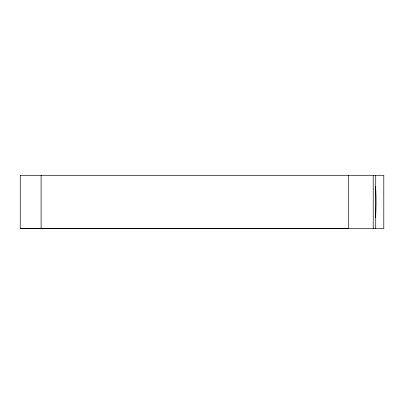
<?xml version="1.0" encoding="UTF-8"?>
<svg xmlns="http://www.w3.org/2000/svg" width="404" height="404" viewBox="0 0 404 404"><rect width="100%" height="100%" fill="white"/><g stroke="black" fill="none" stroke-linecap="round" stroke-linejoin="round"><path stroke-width="0.61" d="M20.2 175.402L383.8 175.402L383.8 228.598L20.251 228.467L20.251 175.402M20.2 228.467L348.607 228.598L348.607 175.402M375.725 175.402L375.725 228.598M373.215 175.402L373.215 228.598M41.087 175.402L41.087 228.467M375.513 186.411A22.801 1.884 -90 0 1 375.513 217.589"/></g></svg>
